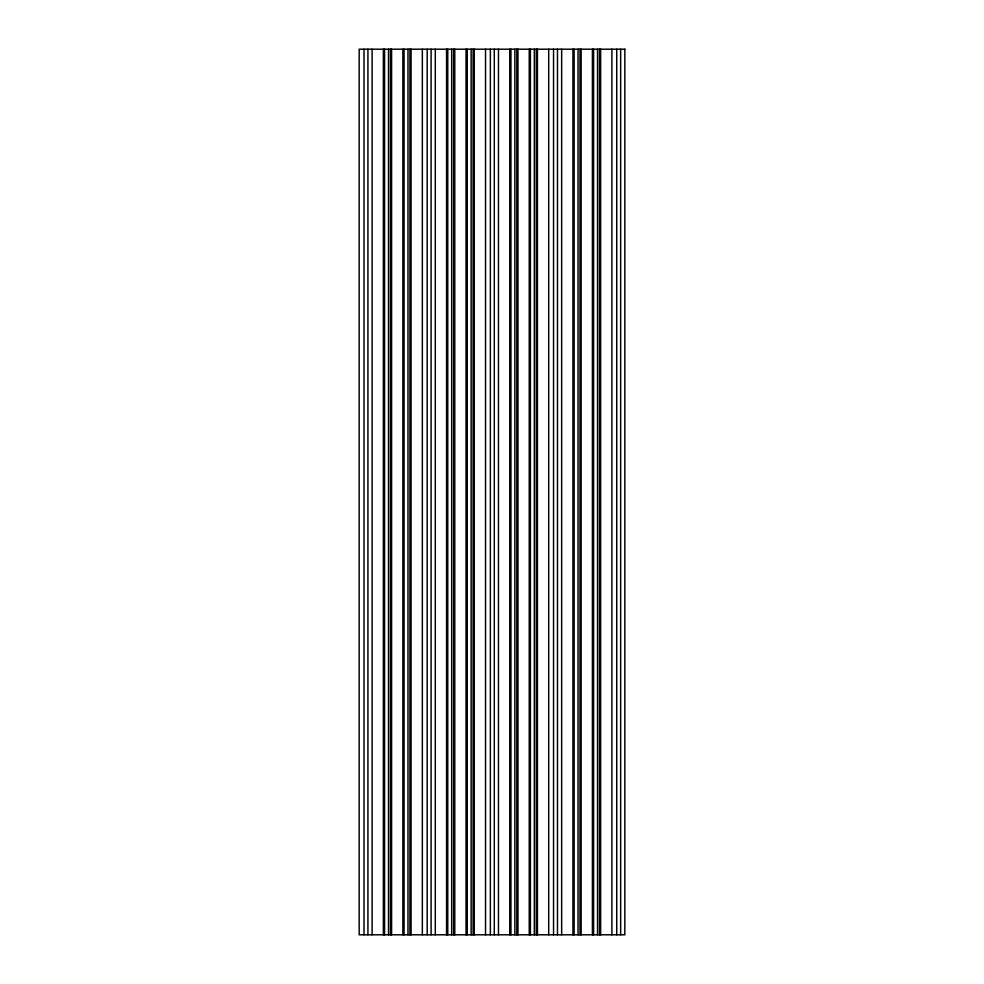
<?xml version="1.0" encoding="UTF-8"?>
<svg xmlns="http://www.w3.org/2000/svg" width="984" height="984" viewBox="0 0 984 984"><rect width="100%" height="100%" fill="white"/><g stroke="black" fill="none" stroke-linecap="round" stroke-linejoin="round"><path stroke-width="1.48" d="M620.658 49.2L620.658 934.8M616.734 49.2L616.734 934.8M611.888 49.2L611.888 934.8M600.621 49.2L600.621 934.8M599.477 49.2L599.477 934.8M597.522 49.2L597.522 934.8M593.598 49.2L593.598 934.8M592.417 49.2L592.417 934.8M581.138 49.2L581.138 934.8M580.006 49.2L580.006 934.8M578.038 49.2L578.038 934.8M574.115 49.2L574.115 934.8M572.934 49.2L572.934 934.8M561.655 49.2L561.655 934.8M557.473 49.2L557.473 934.8M553.549 49.2L553.549 934.8M548.703 49.2L548.703 934.8M537.436 49.2L537.436 934.8M536.305 49.2L536.305 934.8M534.337 49.2L534.337 934.8M530.413 49.2L530.413 934.8M529.232 49.2L529.232 934.8M517.953 49.2L517.953 934.8M516.821 49.2L516.821 934.8M514.866 49.2L514.866 934.8M510.942 49.2L510.942 934.8M509.749 49.2L509.749 934.8M498.47 49.2L498.47 934.8M494.288 49.2L494.288 934.8M490.364 49.2L490.364 934.8M485.53 49.2L485.53 934.8M474.251 49.2L474.251 934.8M473.119 49.2L473.119 934.8M471.151 49.2L471.151 934.8M467.24 49.2L467.24 934.8M466.047 49.2L466.047 934.8M454.768 49.2L454.768 934.8M453.636 49.2L453.636 934.8M451.681 49.2L451.681 934.8M447.757 49.2L447.757 934.8M446.564 49.2L446.564 934.8M435.297 49.2L435.297 934.8M431.103 49.2L431.103 934.8M427.191 49.2L427.191 934.8M422.345 49.2L422.345 934.8M411.066 49.2L411.066 934.8M409.934 49.2L409.934 934.8M407.979 49.2L407.979 934.8M404.055 49.2L404.055 934.8M402.862 49.2L402.862 934.8M391.583 49.2L391.583 934.8M390.451 49.2L390.451 934.8M388.496 49.2L388.496 934.8M384.572 49.2L384.572 934.8M383.379 49.2L383.379 934.8M372.112 49.2L372.112 934.8M367.93 49.2L367.93 934.8M364.006 49.2L364.006 934.8M624.84 49.2L359.16 49.2L359.16 934.8L624.84 934.8L624.84 49.2"/></g></svg>
